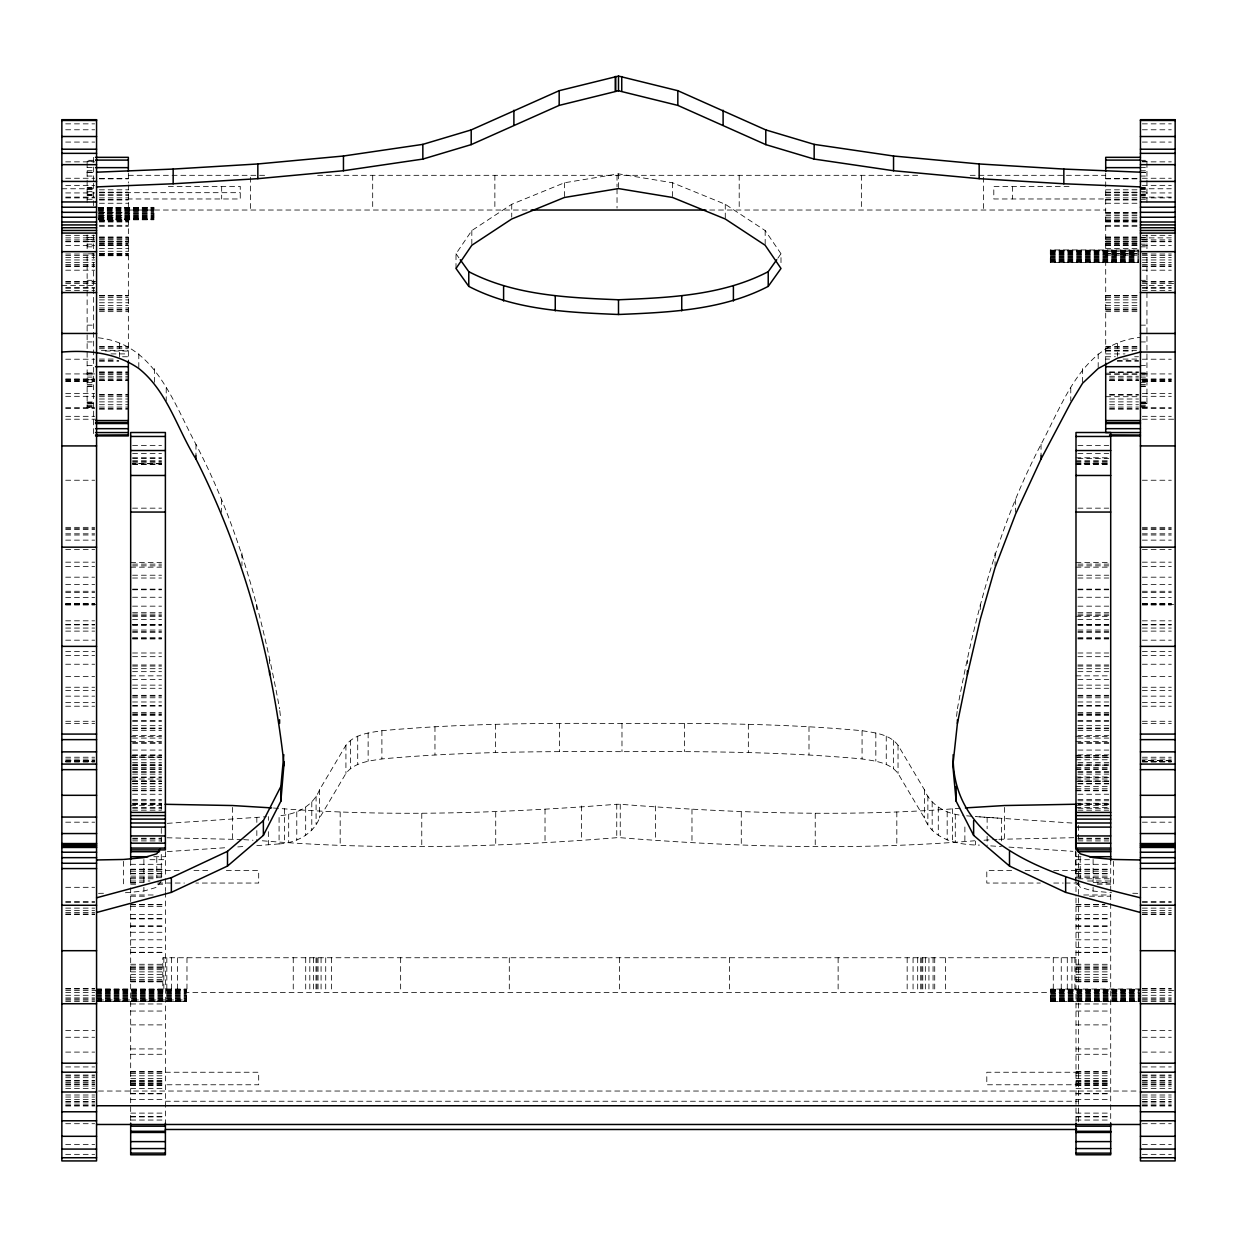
<?xml version="1.0" encoding="UTF-8"?>
<svg xmlns="http://www.w3.org/2000/svg" width="1237" height="1237" viewBox="0 0 1237 1237"><rect width="100%" height="100%" fill="white"/><g stroke="black" fill="none" stroke-linecap="round" stroke-linejoin="round"><path stroke-width="0.75" stroke-dasharray="5 3.75" d="M956.572 716.378L957.206 710.626M957.407 708.708C974.277 617.526 997.919 526.947 1041.044 444.315C1064.593 400.448 1082.576 343.175 1140.437 337.33M256.832 845.66L279.083 843.912L279.083 815.662C295.952 814.796 313.116 806.076 319.579 789.716L345.927 745.231C354.215 734.159 369.26 732.721 381.893 730.711C461.695 723.351 541.914 723.073 621.979 723.444C702.044 723.073 782.263 723.351 862.065 730.711C874.698 732.721 889.743 734.159 898.031 745.231L924.379 789.716C930.641 805.457 946.893 814.441 963.283 815.43M279.083 843.912C295.952 843.031 313.116 834.326 319.579 817.966L345.927 773.465C354.215 762.409 369.26 760.956 381.893 758.946C461.695 751.601 541.914 751.323 621.979 751.679C702.044 751.323 782.263 751.601 862.065 758.946C874.698 760.956 889.743 762.409 898.031 773.465L924.379 817.966C932.837 840.093 958.428 844.917 979.441 845.103M456.005 268.475L456.005 253.755L471.823 230.561L511.731 204.291L564.412 182.782L618.5 173.86L672.588 182.782L725.269 204.291L765.177 230.561L780.995 253.755L780.995 264.795M777.81 258.239L780.995 253.755M125.37 892.743L143.894 891.057L156.79 887.238L161.289 880.883L161.289 851.164M273.47 808.008C387.815 817.301 502.578 813.188 616.753 804.266L620.247 804.266C734.422 813.188 849.185 817.301 963.53 808.008M262.306 840.773C380.347 850.499 498.851 847.159 616.753 837.696L620.247 837.696C738.149 847.159 856.653 850.499 974.694 840.773M167.289 823.347L266.434 816.729M167.289 851.582L226.356 847.67M237.782 846.912L245.405 846.417M984.003 840.217L997.022 839.413M998.877 839.304L1073.793 837.696M98.496 893.361L104.264 893.253M65.7 123.855L94.646 123.855M1142.354 123.855L1171.3 123.855M65.7 129.777L94.646 129.777M1142.354 129.777L1171.3 129.777M65.7 142.069L94.646 142.069M1142.354 142.069L1171.3 142.069M93.641 160.315L87.131 160.315L87.131 205.744M1140.437 160.315L1146.946 160.315L1146.946 205.744M87.131 161.243L93.641 161.243M1142.06 161.243L1146.946 161.243M65.7 161.861L94.646 161.861M1142.354 161.861L1171.3 161.861M87.131 167.552L93.641 167.552M1140.437 167.552L1146.946 167.552M87.131 170.752L93.641 170.752M1140.437 170.752L1146.946 170.752M87.131 172.237L93.641 172.237M1140.437 172.237L1146.946 172.237M87.131 172.314L93.641 172.453M1140.437 172.314L1146.946 172.453M87.131 172.515L93.641 172.515M1140.437 172.515L1146.946 172.515M128.354 175.314L265.8 175.314M317.646 175.314L918.643 175.314M970.179 175.314L1105.708 175.314M87.131 176.056L93.641 176.056M1140.437 176.056L1146.946 176.056M65.7 178.252L94.646 178.252M1142.354 178.252L1171.3 178.252M99.424 178.607L128.354 178.607M1105.708 178.607L1138.504 178.607M99.424 178.839L128.354 178.839M1105.708 178.839L1138.504 178.839M65.7 185.364L94.646 185.364M1142.354 185.364L1171.3 185.364M168.356 186.37L240.256 186.37L240.256 198.971L128.354 198.971M1069.062 186.385L993.806 186.385L993.806 198.971L1105.708 198.971M87.131 187.622L93.641 187.622M1140.437 187.622L1146.946 187.622M87.131 188.148L93.641 188.148M1140.437 188.148L1146.946 188.148M61.85 188.766L94.646 188.766M1140.437 188.766L1171.3 188.766M87.131 189.617L93.641 189.617M1140.437 189.617L1146.946 189.617M99.424 189.818L128.354 189.818M1105.708 189.818L1138.504 189.818M87.131 191.781L93.641 191.58M1140.437 191.781L1146.946 191.58M99.424 192.168L128.354 192.168M1105.708 192.168L1138.504 192.168M99.424 192.555L128.354 192.555M1105.708 192.555L1138.504 192.555M99.424 192.678L240.256 192.678M1105.708 192.678L1138.504 192.678M65.7 192.941L94.646 192.941M1142.354 192.941L1171.3 192.941M99.424 194.271L128.354 194.271M1105.708 194.271L1138.504 194.271M87.131 194.441L93.641 194.441M1140.437 194.441L1146.946 194.441M87.131 195.106L93.641 195.106M1140.437 195.106L1146.946 195.106M87.131 195.183L93.641 195.245M1140.437 195.245L1146.946 195.183M99.424 195.523L128.354 195.523M1105.708 195.523L1138.504 195.523M65.7 197.1L94.646 197.1M1140.437 197.1L1171.3 197.1M65.7 197.889L94.646 197.889M99.424 197.858L128.354 197.858M1105.708 197.858L1138.504 197.858M1142.354 197.889L1171.3 197.889M87.131 199.265L93.641 199.265M1140.437 199.265L1146.946 199.265M99.424 199.435L128.354 199.435M1105.708 199.435L1138.504 199.42M99.424 200.007L128.354 199.992M1105.708 199.992L1138.504 200.007M99.424 203.255L128.354 203.255M1105.708 203.255L1138.504 203.255M98.481 207.46L153.852 207.337L153.852 219.908M98.481 207.63L153.852 207.63M98.481 208.002L153.852 208.002M98.481 208.342L153.852 208.342M98.481 208.929L153.852 208.929M98.481 209.424L153.852 209.424M128.354 210.027L528.184 210.027M709.744 210.027L1105.708 210.027M98.481 210.182L153.852 210.182M98.481 210.769L153.852 210.769M98.481 211.666L153.852 211.666M98.481 212.331L153.852 212.331M99.424 212.517L128.354 212.517M1105.708 212.517L1138.504 212.517M99.424 212.888L128.354 212.857M1105.708 212.888L1138.504 212.857M98.481 213.274L153.852 213.274M98.481 213.955L153.852 213.955M1105.708 213.893L1138.504 213.893M98.481 214.913L153.852 214.913M99.424 215.408L128.354 215.408M1105.708 215.408L1138.504 215.408M98.481 215.578L153.852 215.578M98.481 216.46L153.852 216.46M98.481 217.063L153.852 217.063M99.424 217.248L128.354 217.248M1105.708 217.248L1138.504 217.248M98.481 217.82L153.852 217.82M98.481 218.3L153.852 218.3M98.481 218.887L153.852 218.887M99.424 219.088L128.354 219.088M1105.708 219.088L1138.504 219.088M98.481 219.227L153.852 219.227M98.481 219.598L153.852 219.598M98.481 219.908L153.852 219.784M99.424 220.418L128.354 220.418M1105.708 220.418L1138.504 220.418M99.424 220.588L128.354 220.588M1105.708 220.588L1138.504 220.588M99.424 221.609L128.354 221.609M1105.708 221.609L1138.504 221.609M99.424 221.98L128.354 221.98M1105.708 221.98L1138.504 221.98M99.424 225.32L128.354 225.32M1105.708 225.32L1138.504 225.32M99.424 226.294L128.354 226.294M1105.708 226.294L1138.504 226.294M65.7 235.339L94.646 235.339M1142.354 235.339L1171.3 235.339M99.424 237.009L128.354 237.009M1105.708 237.009L1138.504 237.009M87.131 237.349L93.641 237.349M99.424 237.349L128.354 237.349M1105.708 237.349L1138.504 237.349M1140.437 237.349L1146.946 237.349M65.7 237.844L94.646 237.844M1140.437 237.891L1171.3 237.844M99.424 238.277L128.354 238.277M1105.708 238.277L1138.504 238.277M87.131 239.344L93.641 239.344M1140.437 239.344L1146.946 239.344M99.424 239.653L128.354 239.653M1105.708 239.653L1138.504 239.653M65.7 239.885L94.646 239.885M1142.354 239.885L1171.3 239.885M65.7 241.261L94.646 241.261M99.424 241.091L128.354 241.091M1105.708 241.091L1138.504 241.091M1142.354 241.261L1171.3 241.261M87.131 241.524L93.641 241.524M99.424 241.323L128.354 241.323M1105.708 241.323L1138.504 241.323M1140.437 241.524L1146.946 241.524M65.7 241.772L94.646 241.772M99.424 241.663L128.354 241.663M1105.708 241.663L1138.504 241.663M1142.354 241.772L1171.3 241.772M99.424 243.009L128.354 243.009M1105.708 243.009L1138.504 243.009M99.424 243.225L128.354 243.225M1105.708 243.225L1138.504 243.225M87.131 244.168L93.641 244.168M99.424 244.385L128.354 244.385M1105.708 244.385L1138.504 244.385M1140.437 244.168L1146.946 244.168M99.424 245.313L128.354 245.313M1105.708 245.313L1138.504 245.313M65.7 245.498L94.646 245.498M99.424 245.653L128.354 245.56M1105.708 245.56L1138.504 245.56M1142.354 245.498L1171.3 245.498M87.131 246.828L93.641 246.828M1140.437 246.828L1146.946 246.828M99.424 248.421L128.354 248.421M1105.708 248.421L1138.504 248.421M1138.519 250.044L1050.321 249.92L1050.321 262.491L1138.519 262.491M1050.321 250.23L1138.519 250.23M1050.321 250.585L1138.519 250.585M1050.321 250.941L1138.519 250.941M99.424 251.266L128.354 251.266M1105.708 251.266L1138.504 251.266M1050.321 251.513L1138.519 251.513M1050.321 252.008L1138.519 252.008M1050.321 252.765L1138.519 252.765M1050.321 253.369L1138.519 253.369M99.424 253.6L128.354 253.6M1105.708 253.6L1138.504 253.6M93.641 253.832L87.131 253.832L87.131 407.468L93.641 407.468M99.424 253.832L128.354 253.832M1105.708 253.832L1138.504 253.832M1142.06 253.832L1146.946 253.832L1146.946 407.468L1140.437 407.468M65.7 254.033L94.646 254.033M1142.354 254.033L1171.3 254.033M99.424 254.234L128.354 254.234M1050.321 254.25L1138.519 254.25M1050.321 254.915L1138.519 254.915M99.424 255.162L128.354 255.162M1105.708 255.162L1138.504 255.162M65.7 255.41L94.646 255.41M1142.354 255.41L1171.3 255.41M99.424 255.734L128.354 255.734M1050.321 255.858L1138.519 255.858M1050.321 256.554L1138.519 256.554M65.7 257.466L94.646 257.466M1050.321 257.497L1138.519 257.497M1142.354 257.466L1171.3 257.466M1050.321 258.162L1138.519 258.162M1050.321 259.043L1138.519 259.043M1050.321 259.646L1138.519 259.646M65.7 259.956L94.646 259.956M1142.354 259.956L1171.3 259.956M1050.321 260.404L1138.519 260.404M1050.321 260.883L1138.519 260.883M1050.321 261.471L1138.519 261.471M1050.321 261.811L1138.519 261.811M1050.321 262.182L1138.519 262.368M65.7 262.46L94.646 262.46M1142.354 262.46L1171.3 262.46M65.7 264.502L94.646 264.502M1142.354 264.502L1171.3 264.502M65.7 265.893L94.646 265.893M1142.354 265.893L1171.3 265.893M65.7 266.388L94.646 266.388M1142.354 266.388L1171.3 266.388M65.7 270.192L94.646 270.192M1142.354 270.192L1171.3 270.192M87.131 280.32L93.641 280.32M1140.437 280.32L1146.946 280.32M65.7 281.572L96.563 281.572M1142.354 281.572L1175.15 281.572M65.7 282.082L94.646 282.082M1142.354 282.082L1171.3 282.082M65.7 283.459L96.563 283.459M1142.354 283.459L1175.15 283.459M61.85 285.5L94.646 285.5M1140.437 285.5L1171.3 285.5M65.7 287.881L94.646 287.881M1142.354 287.881L1171.3 287.881M65.7 288.005L94.646 288.005M1142.354 288.005L1171.3 288.005M65.7 290.509L94.646 290.509M1142.354 290.509L1171.3 290.509M99.424 295.427L128.354 295.427M1105.708 295.427L1138.504 295.427M99.424 295.504L128.354 295.504M1105.708 295.504L1138.504 295.504M99.424 295.999L128.354 295.999M1105.708 295.999L1138.504 295.999M99.424 297.576L128.354 297.576M1105.708 297.576L1138.504 297.576M99.424 299.895L128.354 299.895M1105.708 299.895L1138.504 299.895M99.424 302.756L128.354 302.756M1105.708 302.756L1138.504 302.756M99.424 305.601L128.354 305.601M1105.708 305.601L1138.504 305.601M99.424 307.936L128.354 307.936M1105.708 307.936L1138.504 307.936M99.424 309.497L128.354 309.497M1105.708 309.497L1138.504 309.497M99.424 310.07L128.354 310.07M1105.708 310.07L1138.504 310.07M99.424 311.647L128.354 311.647M1105.708 311.647L1138.504 311.647M87.131 325.145L93.641 325.145M1140.437 325.145L1146.946 325.145M87.131 341.938L93.641 341.938M1140.437 341.938L1146.946 341.938M99.424 346.576L128.354 346.576M1105.708 346.576L1138.504 346.576M99.424 347.149L128.354 347.149M1105.708 347.149L1138.504 347.149M99.424 348.71L128.354 348.71M1105.708 348.71L1138.504 348.71M101.357 350.427L128.354 350.427M1105.708 350.427L1136.571 350.427M105.207 351.045L128.354 351.045M1105.708 351.045L1132.721 351.045M111.005 353.906L128.354 353.906M1105.708 353.906L1125.005 353.906M122.571 356.751L128.354 356.751M1105.708 356.751L1115.357 356.751M1134.638 356.751L1138.504 356.751M99.424 359.086L114.855 359.086M1105.708 359.086L1109.574 359.086M1123.072 359.086L1138.504 359.086M65.7 359.209L94.646 359.209M1142.354 359.209L1171.3 359.209M99.424 360.647L118.721 360.647M1117.289 360.647L1138.504 360.647M99.424 361.219L118.721 361.219M1117.289 361.219L1138.504 361.219M87.131 365.394L93.641 365.394M1140.437 365.394L1146.946 365.394M99.424 371.966L128.354 371.966M1109.574 371.966L1138.504 371.966M99.424 372.306L128.354 372.306M1109.574 372.306L1138.504 372.306M87.131 372.894L93.641 372.894M1140.437 372.894L1146.946 372.894M99.424 373.218L128.354 373.218M1105.708 373.218L1138.504 373.218M87.131 373.435L93.641 373.435M1140.437 373.435L1146.946 373.435M65.7 373.93L94.646 373.93M1142.354 373.93L1171.3 373.93M99.424 374.595L128.354 374.595M1105.708 374.595L1138.504 374.595M87.131 374.888L93.641 374.888M1140.437 374.888L1146.946 374.888M99.424 376.28L128.354 376.28M1109.574 376.28L1138.504 376.28M87.131 377.069L93.641 377.069M1140.437 377.069L1146.946 377.069M99.424 377.965L128.354 377.965M1109.574 377.965L1138.504 377.965M65.7 378.97L94.646 378.97M1142.354 378.97L1171.3 378.97M65.7 379.342L94.646 379.342M99.424 379.342L128.354 379.342M1109.574 379.342L1138.504 379.342M1142.354 379.342L1171.3 379.342M87.131 379.713L93.641 379.713M1140.437 379.713L1146.946 379.713M65.7 380.146L94.646 380.146M1142.354 380.146L1171.3 380.146M99.424 380.269L128.354 380.269M1109.574 380.269L1138.504 380.269M99.424 380.609L128.354 380.609M1109.574 380.609L1138.504 380.609M65.7 380.965L94.646 380.965M1142.354 380.965L1171.3 380.965M65.7 381.336L94.646 381.336M1142.354 381.336L1171.3 381.336M87.131 382.372L93.641 382.372M1140.437 382.372L1146.946 382.372M87.131 384.552L93.641 384.552M1140.437 384.552L1146.946 384.552M87.131 386.006L93.641 386.006M1140.437 386.006L1146.946 386.006M87.131 386.547L93.641 386.547M1140.437 386.547L1146.946 386.547M65.7 393.552L94.646 393.552M1142.354 393.552L1171.3 393.552M99.424 394.541L128.354 394.541M1109.574 394.541L1138.504 394.541M99.424 395.113L128.354 395.113M1109.574 395.113L1138.504 395.113M65.7 396.319L94.646 396.319M1142.354 396.319L1171.3 396.319M99.424 396.69L128.354 396.69M1105.708 396.69L1138.504 396.69M99.424 399.01L128.354 399.01M1109.574 399.01L1138.504 399.01M87.131 402.056L93.641 401.917M99.424 401.87L128.354 401.87M1109.574 401.87L1138.504 401.87M1140.437 402.056L1146.946 401.917M87.131 402.427L93.641 402.535M1140.437 402.427L1146.946 402.535M87.131 402.906L93.641 402.984M1140.437 402.984L1146.946 402.906M87.131 403.834L93.641 403.85M1140.437 403.85L1146.946 403.834M99.424 404.715L128.354 404.715M1109.574 404.715L1138.504 404.715M87.131 405.349L93.641 405.349M1140.437 405.349L1146.946 405.349M87.131 406.494L93.641 406.494M1140.437 406.494L1146.946 406.494M87.131 407.22L93.641 407.22M99.424 407.05L128.354 407.05M1109.574 407.05L1138.504 407.05M1140.437 407.22L1146.946 407.22M65.7 407.731L94.646 407.731M1142.354 407.731L1171.3 407.731M65.7 408.334L94.646 408.334M1142.354 408.334L1171.3 408.334M99.424 408.612L128.354 408.612M1109.574 408.612L1138.504 408.612M99.424 409.2L128.354 409.2M1109.574 409.2L1138.504 409.2M65.7 416.328L94.646 416.328M1142.354 416.328L1171.3 416.328M65.7 419.219L96.563 419.219M1142.354 419.219L1175.15 419.219M132.591 445.444L161.521 445.444M1077.922 445.444L1108.769 445.444M132.591 453.5L161.521 453.5M1077.922 453.5L1108.769 453.5M132.591 457.783L161.521 457.783M1075.989 457.783L1108.769 457.783M132.591 458.355L161.521 458.355M1077.922 458.355L1108.769 458.355M132.591 460.844L161.521 460.844M1075.989 460.844L1108.769 460.844M132.591 461.277L161.521 461.277M1075.989 461.277L1108.769 461.277M132.591 462.793L161.521 462.793M1075.989 462.793L1108.769 462.793M1075.989 463.628L1108.769 463.628L1077.922 463.767M132.591 464.045L161.521 464.045M1075.989 464.045L1108.769 464.045M132.591 464.493L161.521 464.493M1075.989 464.493L1108.769 464.493M65.7 480.234L94.646 480.234M1142.354 480.234L1171.3 480.234M132.591 508.16L161.521 508.16M1077.922 508.16L1108.769 508.16M65.7 527.349L94.646 527.349M1142.354 527.349L1171.3 527.349M65.7 528.678L94.646 528.678M1142.354 528.678L1171.3 528.678M65.7 529.544L94.646 529.544M1142.354 529.544L1171.3 529.544M65.7 533.812L94.646 533.812M1142.354 533.812L1171.3 533.812M65.7 535.033L94.646 534.972M1142.354 534.972L1171.3 535.033M65.7 540.136L94.646 540.136M1142.354 540.136L1171.3 540.136M65.7 549.491L94.646 549.491M1142.354 549.491L1171.3 549.491M65.7 562.17L94.646 562.17M130.674 562.402L161.521 562.402M1075.989 562.402L1108.769 562.402M1142.354 562.17L1171.3 562.17M132.591 564.118L161.521 564.118M1077.922 564.118L1108.769 564.118M132.591 565.85L161.521 565.85M1077.922 565.85L1108.769 565.85M65.7 566.484L94.646 566.484M1142.354 566.484L1171.3 566.484M130.674 567.164L161.521 567.164M1075.989 567.164L1108.769 567.164M132.591 575.22L161.521 575.22M1077.922 575.22L1108.769 575.22M65.7 577.184L94.646 577.184M1142.354 577.184L1171.3 577.184M132.591 578.019L161.521 578.019M1077.922 578.019L1108.769 578.019M65.7 584.421L94.646 584.421M1142.354 584.421L1171.3 584.421M132.591 589.137L161.521 589.137M1077.922 589.137L1108.769 589.137M132.591 589.771L161.521 589.771M1077.922 589.771L1108.769 589.771M65.7 591.271L94.646 591.271M1142.354 591.271L1171.3 591.271M65.7 592.523L94.646 592.523M1142.354 592.523L1171.3 592.523M132.591 597.255L161.521 597.255M1077.922 597.255L1108.769 597.255M65.7 597.626L94.646 597.626M1142.354 597.626L1171.3 597.626M65.7 603.393L94.646 603.44M1142.354 603.44L1171.3 603.393M65.7 603.826L94.646 603.826M1142.354 603.826L1171.3 603.826M65.7 604.228L94.646 604.228M1142.354 604.228L1171.3 604.228M65.7 604.615L96.563 604.615M1142.354 604.615L1175.15 604.615M65.7 605.001L94.646 605.001M1142.354 605.001L1171.3 605.001M132.591 606.161L161.521 606.161M1077.922 606.161L1108.769 606.161M132.591 612.702L161.521 612.702M1077.922 612.702L1108.769 612.702M132.591 614.109L161.521 614.109M1077.922 614.109L1108.769 614.109M132.591 615.67L161.521 615.67M1077.922 615.67L1108.769 615.67M132.591 616.32L161.521 616.32M1075.989 616.32L1108.769 616.32M132.591 619.443L161.521 619.443M1077.922 619.443L1108.769 619.443M65.7 620.819L94.646 620.819M1142.354 620.819L1171.3 620.819M132.591 624.453L161.521 624.453M1077.922 624.453L1108.769 624.453M65.7 624.67L94.646 624.747M132.591 624.747L161.521 624.747M1077.922 624.747L1108.769 624.747M1142.354 624.67L1171.3 624.747M65.7 624.824L94.646 624.824M1142.354 624.824L1171.3 624.824M132.591 625.319L161.521 625.319M1077.922 625.319L1108.769 625.319M65.7 628.056L94.646 628.056M1142.354 628.056L1171.3 628.056M132.591 630.05L161.521 630.05M1077.922 630.05L1108.769 630.05M65.7 631.117L94.646 631.117M1142.354 631.117L1171.3 631.117M132.591 631.674L161.521 631.674M1077.922 631.674L1108.769 631.674M132.591 632.293L161.521 632.293M1077.922 632.293L1108.769 632.293M132.591 637.72L161.521 637.72M1077.922 637.72L1108.769 637.72M132.591 638.462L161.521 638.462M1077.922 638.462L1108.769 638.462M132.591 638.957L161.521 638.957M1077.922 638.957L1108.769 638.957M65.7 640.178L94.646 640.178M1142.354 640.178L1171.3 640.178M65.7 651.42L94.646 651.42M1142.354 651.42L1171.3 651.42M132.591 652.997L161.521 652.997M1077.922 652.997L1108.769 652.997M65.7 655.61L94.646 655.61M1142.354 655.61L1171.3 655.61M132.591 656.677L161.521 656.677M1077.922 656.677L1108.769 656.677M65.7 664.238L94.646 664.238M1142.354 664.238L1171.3 664.238M132.591 664.98L161.521 664.98M1077.922 664.98L1108.769 664.98M132.591 666.063L161.521 666.063M1077.922 666.063L1108.769 666.063M132.591 668.691L161.521 668.691M1077.922 668.691L1108.769 668.691M132.591 671.66L161.521 671.66M1077.922 671.66L1108.769 671.66M130.674 675.85L161.521 675.85M1075.989 675.85L1108.769 675.85M65.7 676.438L94.646 676.438M1142.354 676.438L1171.3 676.438M132.591 679.5L161.521 679.5M1077.922 679.5L1108.769 679.5M132.591 685.128L161.521 685.128M1077.922 685.128L1108.769 685.128M65.7 687.246L94.646 687.246M1142.354 687.246L1171.3 687.246M132.591 688.282L161.521 688.282M1077.922 688.282L1108.769 688.282M65.7 690.401L94.646 690.401M1142.354 690.401L1171.3 690.401M132.591 695.318L161.521 695.318M1077.922 695.318L1108.769 695.318M65.7 696.153L94.646 696.153M132.591 696.106L161.521 696.106M1077.922 696.106L1108.769 696.106M1142.354 696.153L1171.3 696.153M132.591 697.776L161.521 697.776M1077.922 697.776L1108.769 697.776M132.591 701.982L161.521 701.982M1077.922 701.982L1108.769 701.982M65.7 702.631L94.646 702.631M1142.354 702.631L1171.3 702.631M132.591 705.647L161.521 705.647M1077.922 705.647L1108.769 705.647M132.591 706.095L161.521 706.095M1077.922 706.095L1108.769 706.095M65.7 706.219L94.646 706.219M1142.354 706.219L1171.3 706.219M132.591 712.481L161.521 712.481M1077.922 712.481L1108.769 712.481M132.591 713.873L161.521 713.873M1077.922 713.873L1108.769 713.873M132.591 714.816L161.521 714.816M1077.922 714.816L1108.769 714.816M132.591 715.156L161.521 715.156M1077.922 715.156L1108.769 715.156M132.591 720.707L161.521 720.707M1077.922 720.707L1108.769 720.707M65.7 721.279L94.646 721.279M132.591 721.233L161.521 721.233M1077.922 721.233L1108.769 721.233M1142.354 721.279L1171.3 721.279M65.7 723.444L94.646 723.444M1142.354 723.444L1171.3 723.444M132.591 725.671L161.521 725.671M1077.922 725.671L1108.769 725.671M132.591 728.021L161.521 728.021M1077.922 728.021L1108.769 728.021M132.591 728.732L161.521 728.732M1077.922 728.732L1108.769 728.732M132.591 730.371L161.521 730.371M1077.922 730.371L1108.769 730.371M132.591 735.381L161.521 735.381M1077.922 735.381L1108.769 735.381M130.674 736.68L161.521 736.649M1075.989 736.68L1108.769 736.649M132.591 738.102L161.521 738.102M1077.922 738.102L1108.769 738.102M130.674 741.551L161.521 741.535M1075.989 741.551L1108.769 741.535M132.591 742.772L161.521 742.772M1077.922 742.772L1108.769 742.772M132.591 743.205L161.521 743.221M1077.922 743.205L1108.769 743.221M132.591 750.07L161.521 750.07M1077.922 750.07L1108.769 750.07M132.591 754.864L161.521 754.864M1077.922 754.864L1108.769 754.864M132.591 755.56L161.521 755.56M1075.989 755.56L1108.769 755.56M130.674 756.101L161.521 756.101M1075.989 756.101L1108.769 756.101M65.7 757.23L94.646 757.23M1142.354 757.23L1171.3 757.23M132.591 757.307L161.521 757.307M1077.922 757.307L1108.769 757.307M130.674 757.585L161.521 757.585M1075.989 757.585L1108.769 757.585M65.7 759.085L94.646 759.085M1142.354 759.085L1171.3 759.085M132.591 759.781L161.521 759.781M1075.989 759.781L1108.769 759.781M65.7 760.554L94.646 760.554L65.7 760.77M1171.3 760.554L1142.354 760.554L1171.3 760.77M65.7 761.25L94.646 761.25M1142.354 761.25L1171.3 761.25M65.7 761.621L94.646 761.621M1142.354 761.621L1171.3 761.621M65.7 761.729L94.646 761.729M1142.354 761.729L1171.3 761.729M65.7 761.946L94.646 761.946M1142.354 761.946L1171.3 761.946M132.591 762.471L161.521 762.471M1077.922 762.471L1108.769 762.471M132.591 764.157L161.521 764.157M1077.922 764.157L1108.769 764.157M132.591 765.162L161.521 765.162M1075.989 765.162L1108.769 765.162M132.591 765.301L161.521 765.301M1077.922 765.301L1108.769 765.301M132.591 767.357L161.521 767.357M1075.989 767.357L1108.769 767.357M132.591 768.842L161.521 768.842M1075.989 768.842L1108.769 768.842M132.591 769.383L161.521 769.383M1075.989 769.383L1108.769 769.383M132.591 771.409L161.521 771.409M1077.922 771.409L1108.769 771.409M132.591 772.537L161.521 772.537M1077.922 772.537L1108.769 772.537M132.591 774.146L161.521 774.146M1077.922 774.146L1108.769 774.146M132.591 776.975L161.521 776.975M1075.989 776.975L1108.769 776.975M132.591 777.516L161.521 777.516M1077.922 777.516L1108.769 777.516M130.674 779.001L161.521 779.001M1075.989 779.001L1108.769 779.001M132.591 780.934L161.521 780.934M1077.922 780.934L1108.769 780.934M132.591 781.196L161.521 781.196M1075.989 781.196L1108.769 781.196M132.591 781.598L161.521 781.598M1077.922 781.598L1108.769 781.598M132.591 783.5L161.521 783.5M1077.922 783.5L1108.769 783.5M132.591 783.887L161.521 783.887M1077.922 783.887L1108.769 783.887M132.591 786.577L161.521 786.577M1075.989 786.577L1108.769 786.577M132.591 788.773L161.521 788.773M1075.989 788.773L1108.769 788.773M132.591 790.257L161.521 790.257M1075.989 790.257L1108.769 790.257M132.591 790.799L161.521 790.799M1075.989 790.799L1108.769 790.799M132.591 794.247L161.521 794.247M1077.922 794.247L1108.769 794.247M132.591 799.581L161.521 799.581M1077.922 799.581L1108.769 799.581M132.591 800.756L161.521 800.756M1077.922 800.756L1108.769 800.756M132.591 803.277L161.521 803.277M1075.989 803.277L1108.769 803.277M132.591 803.818L161.521 803.818M1077.922 803.818L1108.769 803.818M132.591 804.483L161.521 804.483M1077.922 804.483L1108.769 804.483M130.674 805.302L161.521 805.302M1075.989 805.302L1108.769 805.302M132.591 807.498L161.521 807.498M1075.989 807.498L1108.769 807.498M132.591 808.271L161.521 808.271M1077.922 808.271L1108.769 808.271M132.591 810.189L161.521 810.189M1077.922 810.189L1108.769 810.189M65.7 822.188L94.646 822.188M1142.354 822.188L1171.3 822.188M132.591 838.238L161.521 838.238M1077.922 838.238L1108.769 838.238M132.591 839.026L161.521 839.026M1077.922 839.026L1108.769 839.026M132.591 840.866L161.521 840.928M1077.922 840.866L1108.769 840.928M153.805 856.715L165.387 856.715M1075.989 856.715L1081.772 856.715M149.955 859.7L165.387 859.7M1075.989 859.7L1089.488 859.7M130.674 864.307L165.387 864.307M1075.989 864.307L1110.702 864.307M130.674 869.194L165.387 869.194M1075.989 869.194L1110.702 869.194M130.674 869.735L165.387 869.735M1075.989 869.735L1110.702 869.735M165.387 870.523L182.519 870.523M193.946 870.523L211.094 870.523M226.325 870.523L258.688 870.523L258.688 883.048L195.848 883.048M1011.665 870.523L986.801 870.523L986.801 883.048L1040.332 883.048M1025.04 870.523L1042.25 870.523M1053.723 870.523L1078.571 870.523M130.674 871.219L165.387 871.219M1075.989 871.219L1110.702 871.219M130.674 873.415L165.387 873.415M1075.989 873.415L1110.702 873.415M130.674 873.832L165.387 873.832M1075.989 873.832L1110.702 873.832M130.674 876.105L165.387 876.105M1075.989 876.105L1110.702 876.105M130.674 877.713L161.521 877.713M1075.989 877.713L1110.702 877.713M130.674 878.796L153.805 878.796M1077.922 878.796L1110.702 878.796M130.674 880.991L149.955 880.991M1087.555 880.991L1110.702 880.991M130.674 882.476L144.172 882.476M1093.338 882.476L1110.702 882.476M130.674 883.017L138.389 883.017M157.671 883.017L184.421 883.048M1053.723 883.048L1063.279 883.048M1065.196 883.048L1079.839 883.017M1097.204 883.017L1110.702 883.017M130.674 884.208L138.389 884.208M157.671 884.208L165.387 884.208M1075.989 884.208L1079.839 884.208M1097.204 884.208L1110.702 884.208M65.7 887.316L94.646 887.316M1142.354 887.316L1171.3 887.316M130.674 894.985L153.805 894.985M1083.705 894.985L1110.702 894.985M130.674 896.207L148.023 896.207M1089.488 896.207L1110.702 896.207M65.7 901.742L94.646 901.742M1142.354 901.742L1171.3 901.742M65.7 902.237L94.646 902.237M1142.354 902.237L1171.3 902.237M130.674 904.556L165.387 904.556M1075.989 904.556L1104.919 904.556M130.674 904.804L165.387 904.804M1075.989 904.804L1104.919 904.804M130.674 906.443L165.387 906.443M1075.989 906.443L1110.702 906.443M65.7 908.113L94.646 908.113M1142.354 908.113L1171.3 908.113M65.7 910.602L94.646 910.602M1142.354 910.602L1171.3 910.602M65.7 912.628L94.646 912.628M1142.354 912.628L1171.3 912.628M65.7 913.988L94.646 913.988M1142.354 913.988L1171.3 913.988M65.7 914.499L94.646 914.499M130.674 914.468L165.387 914.468M1075.989 914.468L1110.702 914.468M1142.354 914.499L1171.3 914.499M130.674 918.38L165.387 918.38M1075.989 918.38L1110.702 918.38M130.674 918.921L165.387 918.921M1075.989 918.921L1110.702 918.921M130.674 925.972L165.387 925.972M1075.989 925.972L1110.702 925.972M130.674 926.204L165.387 926.204M1075.989 926.204L1110.702 926.204M130.674 932.265L165.387 932.265M1075.989 932.265L1110.702 932.265M130.674 939.795L165.387 939.795M1075.989 939.795L1110.702 939.795M130.674 947.588L165.387 947.588M1075.989 947.588L1110.702 947.588M130.674 952.274L165.387 952.274M1075.989 952.274L1110.702 952.274M130.674 952.505L165.387 952.505M1075.989 952.505L1110.702 952.505M1075.989 957.747L162.789 957.747L162.789 992.476M130.674 964.257L165.387 964.303M1075.989 964.257L1110.702 964.303M130.674 966.097L165.387 966.097M1075.989 966.097L1110.702 966.097M130.674 967.659L165.387 967.659M1075.989 967.659L1110.702 967.659M130.674 968.2L165.387 968.2M1075.989 968.2L1110.702 968.2M130.674 969.684L165.387 969.684M1075.989 969.684L1110.702 969.684M130.674 971.88L165.387 971.88M1075.989 971.88L1110.702 971.88M130.674 974.57L165.387 974.57M1075.989 974.57L1110.702 974.57M130.674 977.261L165.387 977.261M1075.989 977.261L1110.702 977.261M130.674 979.457L165.387 979.457M1075.989 979.457L1110.702 979.457M130.674 980.941L165.387 980.941M1075.989 980.941L1110.702 980.941M130.674 981.482L165.387 981.482M1075.989 981.482L1110.702 981.482M130.674 981.853L165.387 981.853M1075.989 981.853L1110.702 981.853M65.7 988.471L94.646 988.471M1142.354 988.471L1171.3 988.471M65.7 988.997L94.646 988.997M96.563 988.981L186.37 989.105L186.37 1001.553L96.563 1001.553M1140.437 988.981L1050.63 989.105L1050.63 1001.553L1140.437 1001.553M1142.354 988.997L1171.3 988.997M96.563 989.291L186.37 989.291M1050.63 989.291L1140.437 989.291M96.563 989.662L186.37 989.662M1050.63 989.662L1140.437 989.662M96.563 990.002L186.37 990.002M1050.63 990.002L1140.437 990.002M65.7 990.45L96.563 990.45M1142.354 990.45L1175.15 990.45M96.563 990.59L186.37 990.59M1050.63 990.59L1140.437 990.59M96.563 991.069L186.37 991.069M1050.63 991.069L1140.437 991.069M96.563 991.827L186.37 991.827M1050.63 991.827L1138.519 991.827M96.563 992.43L1140.437 992.43M65.7 992.615L94.646 992.615M1142.354 992.615L1171.3 992.615M96.563 993.311L186.37 993.311M1050.63 993.311L1140.437 993.311M96.563 993.976L186.37 993.976M1050.63 993.976L1140.437 993.976M96.563 994.919L186.37 994.919M1050.63 994.919L1140.437 994.919M65.7 995.275L94.646 995.275M1142.354 995.275L1171.3 995.275M96.563 995.615L186.37 995.615M1050.63 995.615L1140.437 995.615M96.563 996.558L186.37 996.558M1050.63 996.558L1140.437 996.558M96.563 997.223L186.37 997.223M1050.63 997.223L1140.437 997.223M65.7 997.919L94.646 997.919M1142.354 997.919L1171.3 997.919M96.563 998.12L186.37 998.12M1050.63 998.12L1140.437 998.12M96.563 998.707L186.37 998.707M1050.63 998.707L1140.437 998.707M65.7 999.017L94.646 999.017M1142.354 999.017L1171.3 999.017M96.563 999.465L186.37 999.465M1050.63 999.465L1140.437 999.465M98.481 999.96L186.37 999.96M1050.63 999.96L1140.437 999.96M65.7 1000.084L94.646 1000.084M1142.354 1000.084L1171.3 1000.084M96.563 1000.532L186.37 1000.532M1050.63 1000.532L1140.437 1000.532M96.563 1000.888L186.37 1000.888M1050.63 1000.888L1140.437 1000.888M96.563 1001.243L186.37 1001.243M1050.63 1001.243L1140.437 1001.243M65.7 1001.537L94.646 1001.537M96.563 1001.429L186.37 1001.429M1050.63 1001.429L1140.437 1001.429M1142.354 1001.537L1171.3 1001.537M130.674 1003.965L165.387 1003.965M1075.989 1003.965L1110.702 1003.965M130.674 1011.046L165.387 1011.046M1075.989 1011.046L1110.702 1011.046M130.674 1024.885L165.387 1024.885M1075.989 1024.885L1110.702 1024.885M65.7 1030.514L94.646 1030.514M1142.354 1030.514L1171.3 1030.514M65.7 1037.255L94.646 1037.255M1142.354 1037.255L1171.3 1037.255M130.674 1048.93L165.387 1048.93M1075.989 1048.93L1110.702 1048.93M65.7 1052.099L94.646 1052.099M1142.354 1052.099L1171.3 1052.099M130.674 1054.28L165.387 1054.28M1075.989 1054.28L1110.702 1054.28M65.7 1066.943L94.646 1066.943M1142.354 1066.943L1171.3 1066.943M130.674 1071.598L165.387 1071.598M1075.989 1071.598L1110.702 1071.598M130.674 1072.139L165.387 1072.139M1075.989 1072.139L1110.702 1072.139M165.387 1072.247L258.688 1072.247L258.688 1084.772L165.387 1084.772M1078.571 1072.247L986.801 1072.247L986.801 1084.772L1078.571 1084.772M130.674 1073.623L165.387 1073.623M1075.989 1073.623L1110.702 1073.623M65.7 1075.046L94.646 1075.046M1142.354 1075.046L1171.3 1075.046M65.7 1075.989L94.646 1075.989M130.674 1075.819L165.387 1075.819M1075.989 1075.819L1110.702 1075.819M1142.354 1075.989L1171.3 1075.989M65.7 1077.69L94.646 1077.69M1142.354 1077.69L1171.3 1077.69M130.674 1078.509L165.387 1078.509M1075.989 1078.509L1110.702 1078.509M65.7 1080.349L94.646 1080.349M130.674 1080.349L165.387 1080.349M1075.989 1080.349L1110.702 1080.349M1142.354 1080.349L1171.3 1080.349M65.7 1081.03L94.646 1081.03M1142.354 1081.03L1171.3 1081.03M130.674 1081.2L165.387 1081.2M1075.989 1081.2L1110.702 1081.2M130.674 1082.066L165.387 1082.066M1075.989 1082.066L1110.702 1082.066M65.7 1082.514L94.646 1082.514M1142.354 1082.514L1171.3 1082.514M130.674 1083.396L165.387 1083.396M1075.989 1083.396L1110.702 1083.396M65.7 1083.968L94.646 1083.968M130.674 1083.952L165.387 1083.952M1075.989 1083.952L1110.702 1083.952M1142.354 1083.968L1171.3 1083.968M65.7 1084.509L94.646 1084.509M1142.354 1084.509L1171.3 1084.509M130.674 1084.88L165.387 1084.88M1075.989 1084.88L1110.702 1084.88M130.674 1085.421L165.387 1085.421M1075.989 1085.421L1110.702 1085.421M65.7 1086.071L94.646 1086.071M1142.354 1086.071L1171.3 1086.071M65.7 1088.374L94.646 1088.374M1142.354 1088.374L1171.3 1088.374M130.674 1088.606L165.387 1088.606M1075.989 1088.606L1110.702 1088.606M98.496 1091.034L1138.504 1091.034M130.674 1093.384L165.387 1093.384M1075.989 1093.384L1110.702 1093.384M130.674 1093.833L165.387 1093.833M1075.989 1093.833L1110.702 1093.833M65.7 1095.008L94.646 1095.008M1142.354 1095.008L1171.3 1095.008M65.7 1097.049L94.646 1097.049M1142.354 1097.049L1171.3 1097.049M65.7 1099.569L94.646 1099.569M130.674 1099.523L165.387 1099.523M1075.989 1099.523L1110.702 1099.523M1142.354 1099.569L1171.3 1099.569M165.387 1101.239L1078.571 1101.239M65.7 1101.641L94.646 1101.641M1142.354 1101.641L1171.3 1101.641M65.7 1102.074L94.646 1102.074M1142.354 1102.074L1171.3 1102.074M65.7 1104.115L94.646 1104.115M1142.354 1104.115L1171.3 1104.115M65.7 1105.507L94.646 1105.507M1142.354 1105.507L1171.3 1105.507M65.7 1106.002L94.646 1106.002M1142.354 1106.002L1171.3 1106.002M130.674 1113.114L165.387 1113.114M1075.989 1113.114L1110.702 1113.114M130.674 1116.655L165.387 1116.655M1075.989 1116.655L1110.702 1116.655M130.674 1116.903L165.387 1116.903M1075.989 1116.903L1110.702 1116.903M130.674 1120.042L165.387 1120.042M1075.989 1120.042L1110.702 1120.042M65.7 1123.706L94.646 1123.706M1142.354 1123.706L1171.3 1123.706M65.7 1144.612L94.646 1144.612M1142.354 1144.612L1171.3 1144.612M65.7 1154.353L94.646 1154.353M1142.354 1154.353L1171.3 1154.353M167.057 837.774L241.833 839.536M1132.736 893.253L1138.504 893.361M243.704 839.645L252.997 840.217M1001.413 840.959L1001.413 818.353L975.606 816.59L1076.685 823.347M990.698 845.892L1001.413 846.603M1008.944 847.098L1072.927 851.334M966.669 815.817L972.035 816.281M1077.52 883.434L1080.21 887.238L1093.106 891.057L1111.63 892.743M98.326 337.809C154.718 343.67 172.979 401.839 195.956 444.315C239.081 526.947 262.723 617.526 279.593 708.708M456.005 253.755L459.19 258.239M279.794 710.626L280.428 716.378M1146.946 234.999L1146.946 252.333M1117.552 343.438L1117.552 356.318M1113.486 861.339L1113.486 887.331M1110.702 859.7L1110.702 901.68M1110.702 903.505L1110.702 1123.119M1105.708 173.072L1105.708 361.946M1098.193 353.782L1098.193 368.502M1093.106 859.468L1093.106 885.476M1093.106 887.331L1093.106 891.057M1082.561 368.564L1082.561 383.269M1080.21 857.519L1080.21 877.945M1078.571 825.404L1078.571 840.835M1078.571 854.334L1078.571 1121.959M1075.989 851.705L1075.989 896.207M1075.989 898.031L1075.989 1121.789M1075.711 851.164L1075.711 880.883M1074.922 957.747L1074.922 992.476M1071.938 957.747L1071.938 992.476M1070.778 387.985L1070.778 400.85M1067.284 957.747L1067.284 992.476M1061.253 957.747L1061.253 992.476M1053.275 957.747L1053.275 992.476M1041.044 444.315L1041.044 455.34M1015.546 499.423L1015.546 512.304M1012.407 186.37L1012.407 198.971M1004.459 807.39L1004.459 838.964M995.058 552.954L995.058 565.819M987.126 817.41L987.126 828.713M987.126 836.243L987.126 845.66M983.539 177.247L983.539 210.027M980.292 604.491L980.292 611.836M975.606 841.067L975.606 844.84M967.38 659.893L967.38 663.558M964.875 826.965L964.875 843.912M955.273 814.24L955.273 842.474M952.382 808.689L952.382 842.134M947.171 811.889L947.171 840.139M945.516 957.747L945.516 992.476M938.28 807.266L938.28 835.516M934.724 957.747L934.724 992.476M933.069 957.747L933.069 992.476M932.172 801.993L932.172 830.228M928.941 957.747L928.941 992.476M927.874 796.118L927.874 824.368M925.338 957.747L925.338 992.476M924.379 789.716L924.379 817.966M922.787 957.747L922.787 992.476M921.812 957.747L921.812 992.476M920.715 957.747L920.715 992.476M917.684 957.747L917.684 992.476M913.061 957.747L913.061 992.476M907.169 957.747L907.169 992.476M898.031 745.231L898.031 773.465M896.825 811.936L896.825 845.366M893.578 740.314L893.578 768.564M886.249 736.17L886.249 764.42M875.827 732.922L875.827 761.157M862.065 730.711L862.065 758.946M861.369 175.314L861.369 210.027M838.129 957.747L838.129 992.476M815.229 813.482L815.229 846.928M808.998 726.614L808.998 754.864M765.177 230.561L765.177 245.266M748.339 724.263L748.339 752.513M741.272 812.199L741.272 845.629M739.2 175.314L739.2 210.027M729.459 957.747L729.459 992.476M725.269 204.291L725.269 218.995M691.978 809.168L691.978 842.598M684.525 723.32L684.525 751.57M672.588 182.782L672.588 197.487M655.564 805.998L655.564 839.428M621.979 723.444L621.979 751.679M620.247 804.266L620.247 837.696M619.381 957.747L619.381 992.476M618.5 173.86L618.5 188.581M617.031 175.314L617.031 186.88M617.031 188.813L617.031 208.094M616.753 804.266L616.753 837.696M581.436 805.998L581.436 839.428M564.412 182.782L564.412 197.487M559.433 723.32L559.433 751.57M545.022 809.168L545.022 842.598M511.731 204.291L511.731 217.155M509.304 957.747L509.304 992.476M495.62 724.263L495.62 752.513M495.728 812.199L495.728 845.629M494.862 175.314L494.862 210.027M471.823 230.561L471.823 245.266M434.96 726.614L434.96 754.864M421.771 813.482L421.771 846.928M400.649 957.747L400.649 992.476M381.893 730.711L381.893 758.946M372.693 175.314L372.693 210.027M368.131 732.922L368.131 761.157M357.709 736.17L357.709 764.42M350.38 740.314L350.38 768.564M345.927 745.231L345.927 773.465M340.175 811.936L340.175 845.366M331.593 957.747L331.593 992.476M325.718 957.747L325.718 992.476M321.079 957.747L321.079 992.476M319.579 789.716L319.579 817.966M318.048 957.747L318.048 992.476M316.95 957.747L316.95 992.476M316.084 796.118L316.084 824.368M315.992 957.747L315.992 992.476M313.44 957.747L313.44 992.476M311.786 801.993L311.786 830.228M309.822 957.747L309.822 992.476M305.678 807.266L305.678 835.516M305.709 957.747L305.709 992.476M296.787 811.889L296.787 840.139M293.246 957.747L293.246 992.476M288.685 814.24L288.685 842.474M284.618 808.689L284.618 842.134M269.62 659.893L269.62 663.558M268.352 816.59L268.352 820.363M268.352 831.651L268.352 844.84M256.708 604.491L256.708 611.836M256.832 817.41L256.832 823.069M256.832 830.599L256.832 841.887M250.523 177.247L250.523 210.027M241.942 552.954L241.942 565.819M232.541 807.39L232.541 838.964M221.67 186.37L221.67 198.971M221.454 499.423L221.454 512.304M195.956 444.315L195.956 455.34M186.973 957.747L186.973 992.476M177.525 957.747L177.525 992.476M171.479 957.747L171.479 992.476M166.825 957.747L166.825 992.476M166.222 387.985L166.222 400.85M165.387 851.705L165.387 877.481M165.387 878.718L165.387 891.398M165.387 892.217L165.387 1123.119M163.841 957.747L163.841 992.476M161.289 804.236L161.289 809.864M161.289 828.373L161.289 841.809M156.79 857.519L156.79 877.945M154.439 368.564L154.439 383.269M143.894 859.468L143.894 885.476M143.894 887.331L143.894 891.057M138.807 353.782L138.807 368.502M130.674 860.519L130.674 885.104M130.674 887.81L130.674 903.505M130.674 905.329L130.674 1121.789M128.354 173.072L128.354 183.03M128.354 184.962L128.354 360.988M123.514 861.339L123.514 887.331M119.448 343.438L119.448 358.158M93.641 157.331L93.641 163.377M93.641 167.057L93.641 181.437M93.641 183.308L93.641 205.744M93.641 234.999L93.641 252.333M93.641 253.6L93.641 435.919M87.131 234.999L87.131 252.333M93.641 403.386L87.131 403.386L93.641 403.417M1146.946 403.386L1140.437 403.386L1146.946 403.417M161.521 463.628L132.591 463.628L161.521 463.767"/><path stroke-width="1.5" d="M96.563 912.504L171.355 892.372L227.5 866.055L263.373 835.362L280.861 801.189L280.861 786.469L283.814 754.647M280.861 801.189L284.154 761.946M1140.437 912.504L1065.645 892.372L1009.5 866.055L973.627 835.362L956.139 801.189L952.846 765.61L957.407 723.413L967.38 674.598L980.292 619.196L995.058 567.659L1015.546 514.128L1041.044 459.02L1070.778 402.69L1082.561 383.269L1098.193 368.502L1117.552 358.158L1140.437 352.035L1175.15 352.05M96.563 897.799L171.355 877.667L227.5 851.334L263.373 820.657L280.861 786.469M160.393 848.721L156.79 853.808L143.894 857.612L123.514 859.468L96.563 859.962M460.257 259.724L468.777 271.676C514.824 295.581 567.721 297.653 618.5 299.771C669.279 297.653 722.176 295.581 768.223 271.676L776.743 259.724M768.223 286.381L780.995 268.475L765.177 245.266L725.269 218.995L672.588 197.487L618.5 188.581L564.412 197.487L511.731 218.995L471.823 245.266L456.005 268.475L468.777 286.381C514.824 310.301 567.721 312.358 618.5 314.492C669.279 312.358 722.176 310.301 768.223 286.381L768.223 271.676M96.563 172.19L173.165 169.067L257.837 163.964L343.453 156.017L422.838 144.373L471.204 129.916L559.17 90.688L618.5 76.076L677.83 90.688L765.796 129.916L814.162 144.373L893.547 156.017L979.163 163.964L1063.835 169.067L1140.437 172.19M96.563 186.895L173.165 183.772L257.837 178.669L343.453 170.737L422.838 159.078L471.204 144.621L559.17 105.392L618.5 90.78L677.83 105.392L765.796 144.621L814.162 159.078L893.547 170.737L979.163 178.669L1063.835 183.772L1140.437 186.895M965.401 807.9L1004.459 805.534L1075.711 804.236L1075.711 847.453L1080.21 853.808L1093.106 857.612L1113.486 859.468L1140.437 859.962M61.85 120.468L96.563 120.468M1140.437 120.468L1175.15 120.468M61.85 136.518L96.563 136.518M1140.437 136.518L1175.15 136.518M61.85 149.213L96.563 149.213M1140.437 149.213L1175.15 149.213M61.85 153.357L96.563 153.357M1140.437 153.357L1175.15 153.357M95.574 157.331L128.354 157.331L128.354 171.386M1140.437 157.331L1105.708 157.331L1105.708 171.386M95.574 160.099L128.354 160.099M1105.708 160.099L1140.437 160.099M61.85 164.66L96.563 164.66M1140.437 164.66L1175.15 164.66M95.574 167.644L128.354 167.644M1105.708 167.644L1140.437 167.644M61.85 181.422L96.563 181.422M1140.437 181.422L1175.15 181.422M61.85 201.956L96.563 201.956M1140.437 201.956L1175.15 201.956M61.85 207.213L96.563 207.213M1140.437 207.213L1175.15 207.213M531.137 210.027L705.894 210.027M61.85 212.316L96.563 212.316M1140.437 212.316L1175.15 212.316M61.85 217.248L96.563 217.248M1140.437 217.248L1175.15 217.248M61.85 222.011L96.563 222.011M1140.437 222.011L1175.15 222.011M61.85 224.933L96.563 224.933M1140.437 224.933L1175.15 224.933M61.85 227.747L96.563 227.747M1140.437 227.747L1175.15 227.747M61.85 230.469L96.563 230.469M1140.437 230.469L1175.15 230.469M61.85 233.066L96.563 233.066M1140.437 233.066L1175.15 233.066M61.85 251.652L96.563 251.652M1140.437 251.652L1175.15 251.652M61.85 292.55L96.563 292.55M1140.437 292.55L1175.15 292.55M61.85 333.464L96.563 333.464M1140.437 333.464L1175.15 333.464M61.85 352.05C88.569 349.901 116.232 352.839 138.807 368.502C167.505 391.309 177.138 428.914 195.956 459.02C244.215 554.501 272.573 659.507 284.154 765.61M95.574 366.678L128.354 366.678M1105.708 366.678L1140.437 366.678M95.574 420.549L128.354 420.549M1105.708 420.549L1140.437 420.549M95.574 422.544L128.354 422.544M1105.708 422.544L1140.437 422.544M95.574 423.533L128.354 423.533M1105.708 423.533L1140.437 423.533M95.574 428.667L128.354 428.667M1105.708 428.667L1140.437 428.667M95.574 432.563L128.354 432.563M1140.437 432.563L1105.708 432.563L1105.708 362.874M95.574 435.053L128.354 434.883M1109.574 434.883L1140.437 435.053M95.574 435.919L128.354 435.919L128.354 360.988M1109.574 435.919L1140.437 435.919M130.674 436.46L165.387 436.46M1075.989 436.46L1110.702 436.46M61.85 445.923L96.563 445.923M1140.437 445.923L1175.15 445.923M130.674 450.531L165.387 450.531M1075.989 450.531L1110.702 450.531M130.674 475.472L165.387 475.472M1075.989 475.472L1110.702 475.472M130.674 512.056L165.387 512.056M1075.989 512.056L1110.702 512.056M61.85 547.171L96.563 547.171M1140.437 547.171L1175.15 547.171M61.85 646.363L96.563 646.363M1140.437 646.363L1175.15 646.363M61.85 734.082L96.563 734.082M1140.437 734.082L1175.15 734.082M61.85 739.633L96.563 739.633M1140.437 739.633L1175.15 739.633M61.85 751.864L96.563 751.864M1140.437 751.864L1175.15 751.864M61.85 764.079L96.563 764.079M1140.437 764.079L1175.15 764.079M61.85 769.646L96.563 769.646M1140.437 769.646L1175.15 769.646M61.85 795.314L96.563 795.314M1140.437 795.314L1175.15 795.314M130.674 812.4L165.387 812.4M1075.989 812.4L1110.702 812.4M130.674 815.585L165.387 815.585M1075.989 815.585L1110.702 815.585M61.85 817.054L96.563 817.054M1140.437 817.054L1175.15 817.054M130.674 819.126L165.387 819.126M1075.989 819.126L1110.702 819.126M130.674 822.992L165.387 822.992M1075.989 822.992L1110.702 822.992M130.674 827.105L165.387 827.105M1075.989 827.105L1110.702 827.105M61.85 833.552L96.563 833.552M1140.437 833.552L1175.15 833.552M130.674 835.949L165.387 835.949M1075.989 835.949L1110.702 835.949M130.674 843.186L165.387 843.186M1075.989 843.186L1110.702 843.186M61.85 843.557L96.563 843.557M1140.437 843.557L1175.15 843.557M61.85 844.16L96.563 844.16M1140.437 844.16L1175.15 844.16M61.85 845.505L96.563 845.505M1140.437 845.505L1175.15 845.505M61.85 846.835L96.563 846.835M1140.437 846.835L1175.15 846.835M61.85 847.453L96.563 847.453M1140.437 847.453L1175.15 847.453M130.674 848.087L165.387 848.087M1075.989 848.087L1110.702 848.087M130.674 849.896L165.387 849.896L165.387 432.502L130.674 432.502L130.674 859.7M1110.702 849.896L1075.989 849.896L1075.989 432.502L1110.702 432.502L1110.702 860.519M130.674 851.705L159.604 851.705M1077.922 851.705L1110.702 851.705M61.85 852.231L96.563 852.231M1140.437 852.231L1175.15 852.231M130.674 856.715L148.023 856.715M1089.488 856.715L1110.702 856.715M61.85 857.658L96.563 857.658M1140.437 857.658L1175.15 857.658M61.85 863.271L96.563 863.271M1140.437 863.271L1175.15 863.271M61.85 868.575L96.563 868.575M1140.437 868.575L1175.15 868.575M61.85 905.252L96.563 905.252M1140.437 905.252L1175.15 905.252M61.85 950.696L96.563 950.696M1140.437 950.696L1175.15 950.696M61.85 1003.733L96.563 1003.733M1140.437 1003.733L1175.15 1003.733M61.85 1063.201L96.563 1063.201M1140.437 1063.201L1175.15 1063.201M61.85 1072.201L96.563 1072.201M1140.437 1072.201L1175.15 1072.201M61.85 1091.993L96.563 1091.993M1140.437 1091.993L1175.15 1091.993M96.563 1105.754L1140.437 1105.754M61.85 1111.785L96.563 1111.785M1140.437 1111.785L1175.15 1111.785M61.85 1120.784L96.563 1120.784M1140.437 1120.784L1175.15 1120.784M96.563 1124.479L1140.437 1124.479M130.674 1126.18L165.387 1126.18M1075.989 1126.18L1110.702 1126.18M165.387 1129.489L1076.638 1129.489M130.674 1131.314L165.387 1131.314M1075.989 1131.314L1110.702 1131.314M130.674 1131.731L165.387 1131.731M1075.989 1131.731L1110.702 1131.731M130.674 1132.458L165.387 1132.458M1075.989 1132.458L1110.702 1132.458M61.85 1136.308L96.563 1136.308M1140.437 1136.308L1175.15 1136.308M130.674 1141.612L165.387 1141.612M1075.989 1141.612L1110.702 1141.612M130.674 1148.57L165.387 1148.57M1075.989 1148.57L1110.702 1148.57M61.85 1149.08L96.563 1149.08M1140.437 1149.08L1175.15 1149.08M130.674 1153.147L165.387 1153.147M1075.989 1153.147L1110.702 1153.147M61.85 1157.739L96.563 1157.739M1140.437 1157.739L1175.15 1157.739M165.139 804.297L232.541 805.534L271.599 807.9M953.186 754.647C950.805 851.473 1066.325 879.43 1140.437 897.799M1110.702 1123.119L1110.702 1154.786L1075.989 1154.786L1075.989 1123.119M1065.645 877.667L1065.645 892.372M1063.835 169.067L1063.835 183.772M1041.044 455.34L1041.044 459.02M1009.5 851.334L1009.5 866.055M979.163 163.964L979.163 178.669M973.627 820.657L973.627 835.362M967.38 670.918L967.38 674.598M957.407 719.733L957.407 723.413M956.139 786.469L956.139 801.189M952.846 761.946L952.846 765.61M893.547 156.017L893.547 170.737M814.162 144.373L814.162 159.078M765.796 129.916L765.796 144.621M733.402 286.304L733.402 301.008M723.104 110.248L723.104 124.952M681.742 296.169L681.742 310.874M677.83 90.688L677.83 105.392M621.747 76.555L621.747 91.26M618.5 76.076L618.5 90.78M618.5 299.771L618.5 314.492M615.748 76.478L615.748 91.182M615.253 76.539L615.253 91.26M559.17 90.688L559.17 105.392M555.258 296.169L555.258 310.874M513.896 110.248L513.896 124.952M503.598 286.304L503.598 301.008M471.204 129.916L471.204 144.621M468.777 271.676L468.777 286.381M422.838 144.373L422.838 159.078M343.453 156.017L343.453 170.737M279.593 719.733L279.593 723.413M269.62 670.918L269.62 674.598M263.373 820.657L263.373 835.362M257.837 163.964L257.837 178.669M227.5 851.334L227.5 866.055M195.956 455.34L195.956 459.02M173.165 169.067L173.165 183.772M171.355 877.667L171.355 892.372M165.387 1123.119L165.387 1154.786L130.674 1154.786L130.674 1123.119M96.563 119.695L61.85 119.695L61.85 1160.924L96.563 1160.924L96.563 119.695M1175.15 119.695L1140.437 119.695L1140.437 1160.924L1175.15 1160.924L1175.15 119.695"/></g></svg>
